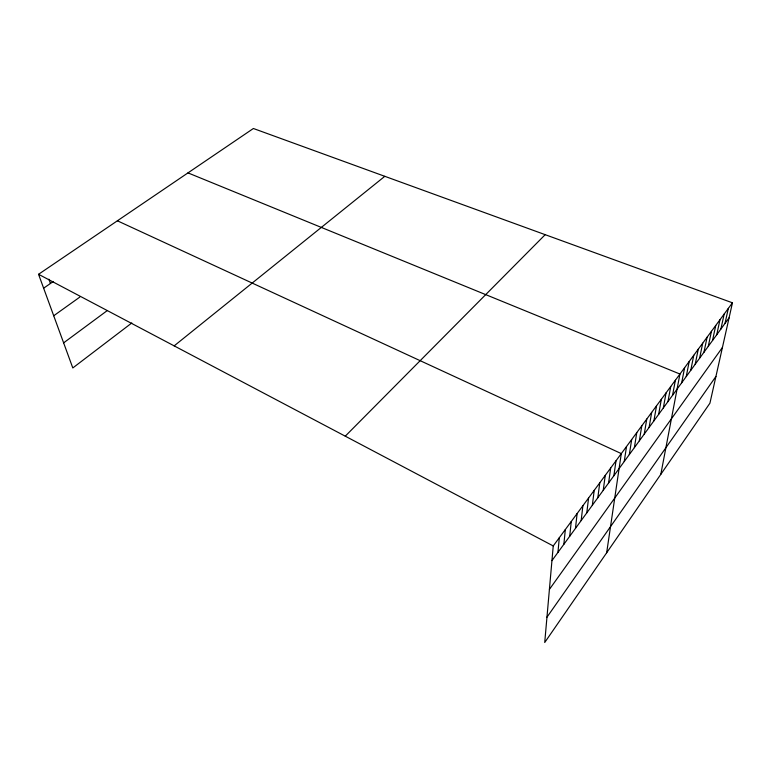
<?xml version="1.0" encoding="UTF-8"?>
<svg xmlns="http://www.w3.org/2000/svg" width="771" height="771" viewBox="0 0 771 771"><rect width="100%" height="100%" fill="white"/><g stroke="black" fill="none" stroke-linecap="round" stroke-linejoin="round"><path stroke-width="1.16" d="M732.45 302.81L553.241 545.945L544.721 642.503L709.927 403.185L732.45 302.81L253.389 128.497L38.55 274.293L72.802 367.95L131.802 322.972M557.944 552.412L559.322 537.686M563.861 544.297L565.336 529.532M569.702 536.288L571.263 521.495M575.474 528.376L577.113 513.563M581.17 520.57L582.886 505.728M586.789 512.86L588.581 497.989M592.35 505.256L594.21 490.356M597.824 497.738L599.771 482.819M603.24 490.317L605.254 475.379M608.589 482.983L610.671 468.026M613.87 475.746L616.019 460.769M606.661 552.788L621.301 453.599L117.385 220.795M624.24 461.521L626.524 446.525M629.338 454.543L631.68 439.528M634.369 447.652L636.769 432.627M639.342 440.829L641.8 425.794M644.248 434.102L646.763 419.058M649.105 427.442L651.678 412.398M653.904 420.87L656.526 405.816M658.646 414.364L661.325 399.311M663.33 407.946L666.067 392.882M667.965 401.595L670.741 386.522M672.543 395.311L675.377 380.248M660.814 474.329L679.945 374.041L187.979 172.887M681.689 382.782L684.609 367.719M686.248 376.537L689.216 361.474M690.749 370.359L693.765 355.296M695.201 364.259L698.266 349.196M699.605 358.216L702.709 343.162M703.962 352.251L707.103 337.197M708.27 346.352L711.45 331.308M712.52 340.512L715.748 325.478M716.731 334.749L719.989 319.714M720.895 329.034L724.191 314.019M725.01 323.396L728.344 308.381M546.957 617.185L715.922 376.46M549.405 589.401L722.427 347.47M551.94 560.633L729.087 317.816M345.263 436.174L545.184 234.673M174.169 345.871L384.806 176.318M63.627 342.854L107.275 310.578M53.719 315.763L79.779 297.124M43.629 288.19L53.344 281.482M38.55 274.293L553.241 545.945M48.91 279.208L50.443 283.477"/></g></svg>
